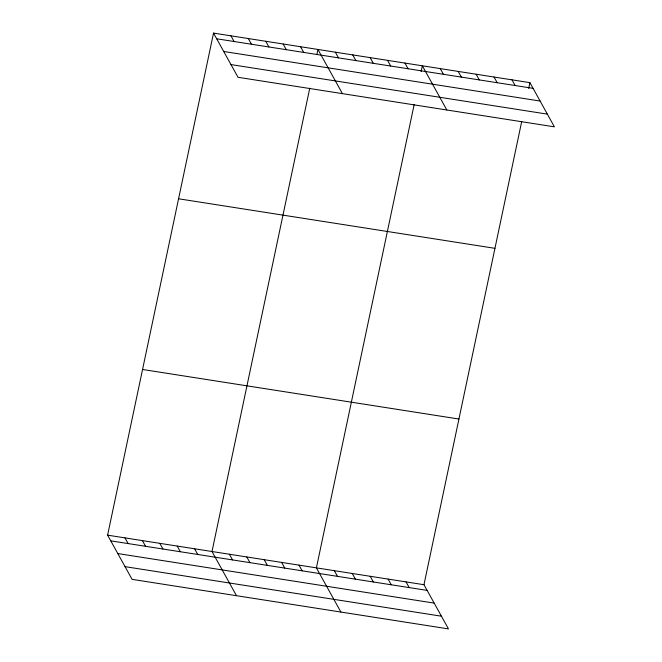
<?xml version="1.0" encoding="UTF-8"?>
<svg xmlns="http://www.w3.org/2000/svg" width="662" height="662" viewBox="0 0 662 662"><rect width="100%" height="100%" fill="white"/><g stroke="black" fill="none" stroke-linecap="round" stroke-linejoin="round"><path stroke-width="0.99" d="M521.73 121.403L423.978 584.712L448.472 628.9L132.086 579.349L107.6 535.161L213.528 33.1L529.914 82.651L554.4 126.839L238.022 77.288L213.528 33.1M309.758 88.203L211.997 551.512L236.491 595.701M316.916 54.292L317.934 49.451L342.428 93.64M414.164 104.555L316.403 567.864L340.897 612.052M421.115 71.612L422.339 65.803L446.833 109.991M528.681 88.46L529.914 82.651M216.681 38.785L533.059 88.336M223.723 51.487L540.101 101.038M230.98 64.578L547.358 114.129M178.575 198.782L494.953 248.333M142.553 369.479L458.932 419.029M107.6 535.161L423.978 584.712M110.744 540.846L427.122 590.396M117.786 553.556L434.164 603.107M125.044 566.647L441.422 616.198M511.983 79.837L515.135 85.522M494.051 77.032L497.203 82.717M476.127 74.227L479.28 79.912M458.195 71.422L461.348 77.098M440.271 68.608L443.424 74.293M404.937 63.08L408.09 68.765M387.543 60.35L390.688 66.034M370.141 57.627L373.294 63.312M352.738 54.905L355.891 60.59M335.336 52.174L338.489 57.859M300.54 46.729L303.684 52.414M283.137 43.998L286.29 49.683M265.735 41.276L268.888 46.961M248.333 38.553L251.486 44.238M230.93 35.822L234.083 41.507M406.046 581.906L409.199 587.591M388.114 579.101L391.267 584.778M370.19 576.288L373.343 581.972M352.258 573.482L355.411 579.167M334.335 570.677L337.488 576.362M299.009 565.141L302.153 570.826M281.607 562.419L284.751 568.104M264.204 559.688L267.357 565.373M246.802 556.965L249.955 562.65M229.4 554.243L232.552 559.928M194.603 548.79L197.748 554.475M177.201 546.067L180.354 551.752M159.799 543.337L162.951 549.021M142.396 540.614L145.549 546.299M124.994 537.892L128.147 543.576"/></g></svg>
